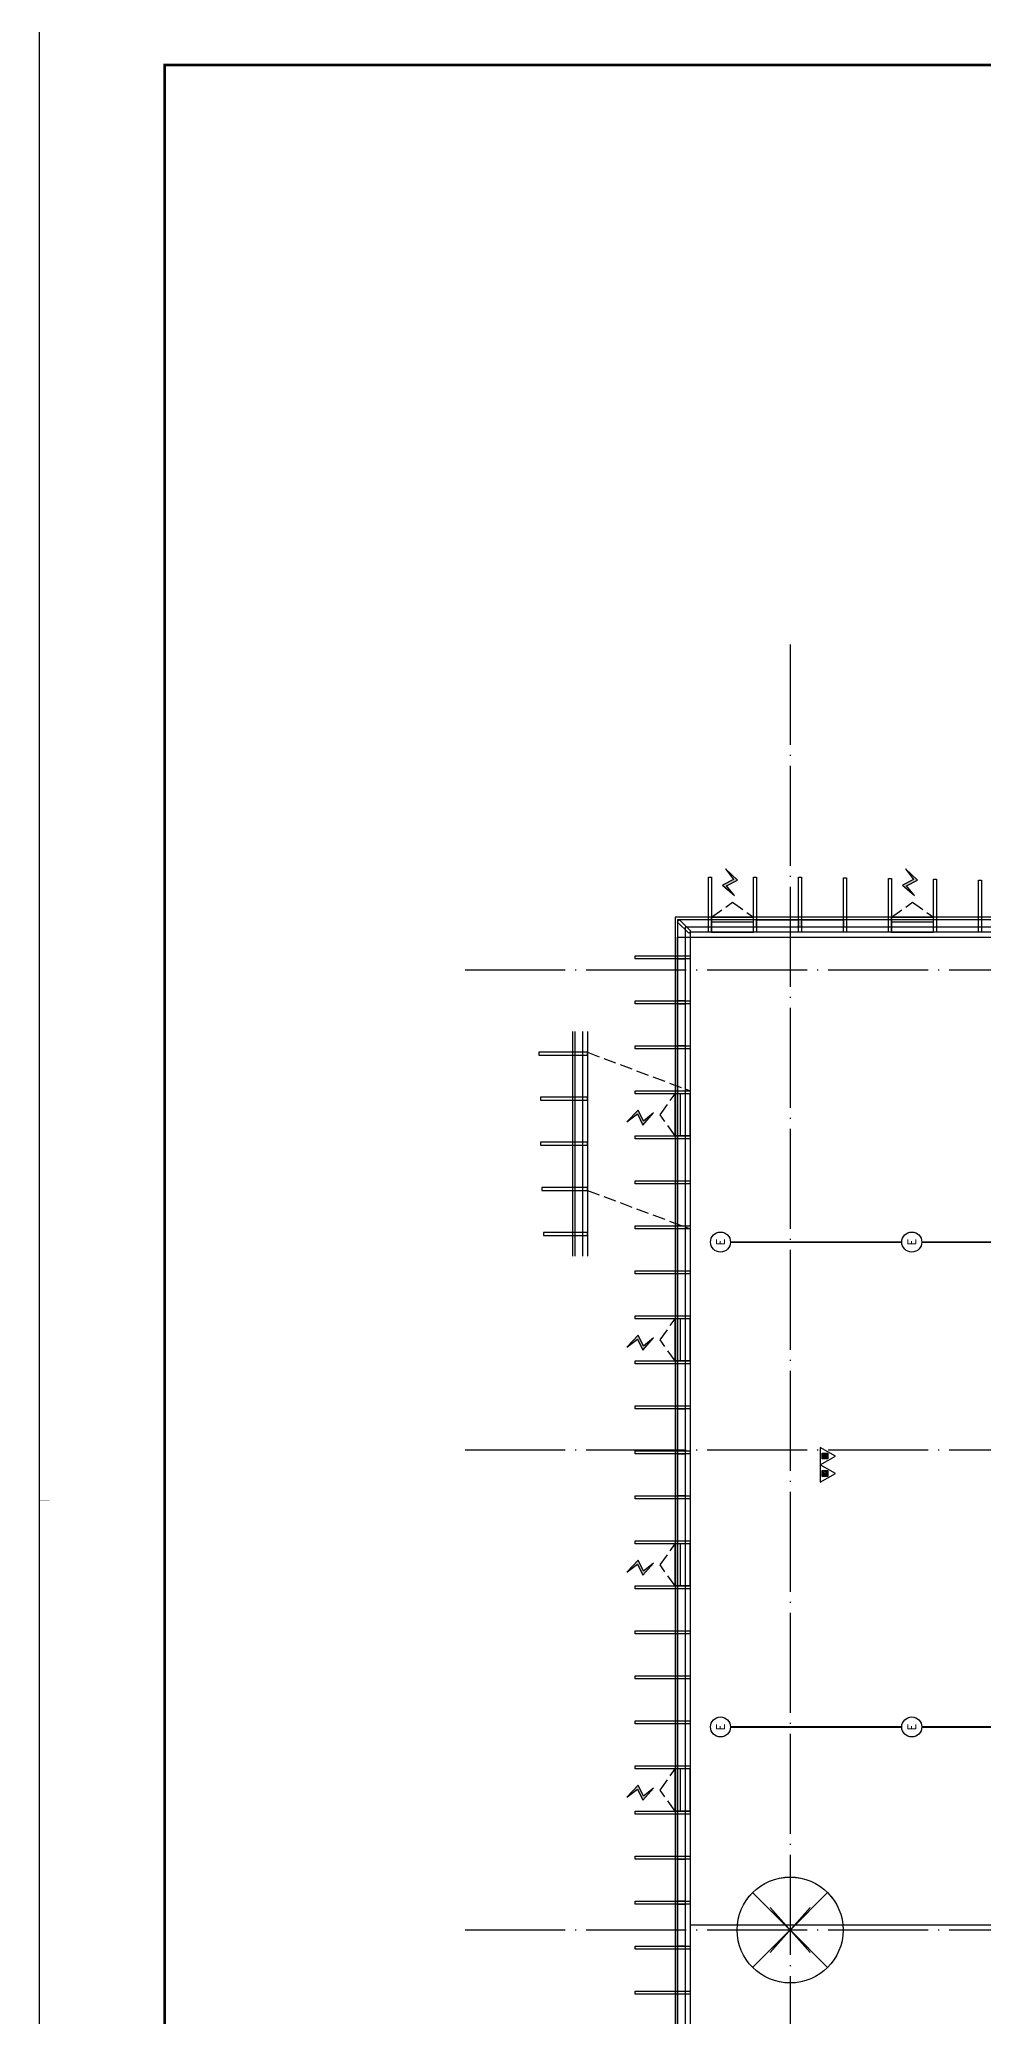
# Model space of a CAD drawing. Extents: x -2209072 to 495824, y -92434 to 572724.
# Drawn here: x -23028 to -4153, y 334894 to 374422 of the extents above; entities that cross this region are included whole.
import ezdxf
from ezdxf.enums import TextEntityAlignment as Align

# ---------------------------------------------------------------- set-up
doc = ezdxf.new("R2010")
doc.units = 0
doc.header["$LTSCALE"] = 1000
doc.header["$MEASUREMENT"] = 0
for name, pattern in [('6#7#幕墙$0$DASH', [0.35, 0.25, -0.1]), ('DASH', [0.35, 0.25, -0.1]), ('X-104 6#7#平面$0$104-1112 结构$0$$AUDIT_BAD_LTYPE1', [0]), ('X-104 6#7#平面$0$DASH', [0.35, 0.25, -0.1]), ('X-104 6#7#平面$0$DOTE', [2.42, 2, -0.2, 0.02, -0.2])]:
    doc.linetypes.add(name, pattern=pattern)
doc.layers.get('0').update_dxf_attribs({"linetype": 'CONTINUOUS'})
doc.layers.get('Defpoints').update_dxf_attribs({"linetype": 'CONTINUOUS'})
doc.layers.add('6#7#幕墙$0$04-不打印_辅助线', color=165, linetype='CONTINUOUS', plot=False)
doc.layers.add('X-104 6#7#平面$0$04-不打印_辅助线', color=165, linetype='CONTINUOUS', plot=False)
for name, color, linetype in [('6#7#幕墙$0$04-电动窗', 1, 'CONTINUOUS'), ('6#7#幕墙$0$A-C_玻璃幕墙', 140, 'CONTINUOUS'), ('6#7#幕墙$0$A-C_窗', 140, 'CONTINUOUS'), ('6#7#幕墙$0$A-TECH_结构', 21, 'CONTINUOUS'), ('EQUIP-照明', 3, 'CONTINUOUS'), ('WIRE-应急', 2, 'DASH'), ('X-104 6#7#平面$0$A-SUR_看线', 231, 'CONTINUOUS'), ('X-104 6#7#平面$0$A-TECH_结构', 21, 'CONTINUOUS'), ('X-104 6#7#平面$0$A_AXIS-轴线', 36, 'X-104 6#7#平面$0$DOTE'), ('X-104 6#7#平面$0$EQUIP_消防-01', 7, 'CONTINUOUS'), ('X-104 6#7#平面$0$TWT_TEXT', 7, 'CONTINUOUS')]:
    doc.layers.add(name, color=color, linetype=linetype)
doc.layers.add('X-104 6#7#平面$0$000套内', color=226, linetype='CONTINUOUS', lineweight=30, plot=False)
doc.layers.get('X-104 6#7#平面$0$04-不打印_辅助线').off()
doc.styles.add('_TEL_DIM', font='SIMPLEX', dxfattribs={"width": 0.8, "height": 3.5, "bigfont": 'HZTXT'})

# ---------------------------------------------------------------- blocks, each defined once
blk = doc.blocks.new('$equip$00001838')
blk.add_circle((0, 0), 0.5)
at = {"color": 7, "style": '_TEL_DIM'}
blk.add_attdef('$TEXT$', text='', height=0.4, dxfattribs=at).set_placement((0, 0), align=Align.MIDDLE_CENTER)
at = {"color": 7, "style": '_TEL_DIM', "flags": 1}
blk.add_attdef('A', text='', height=0.00002, dxfattribs=at).set_placement((0, 0), align=Align.MIDDLE_CENTER)
blk = doc.blocks.new('图框-A1')
for points, const_width in [([(0, 0), (841, 0), (841, 594), (0, 594)], 0.05), ([(766, 584), (25, 584), (25, 10), (766, 10)], 0.5)]:
    blk.add_lwpolyline(points, close=True, dxfattribs=dict(const_width=const_width))
at = {"const_width": 0.05}
blk.add_lwpolyline([(0, 297), (2, 297)], dxfattribs=at)
blk = doc.blocks.new('X-104 6#7#平面$0$FDFSG')
at = {"layer": 'Defpoints'}
blk.add_lwpolyline([(-749, 749), (0, 0), (-749, -749), (749, 749), (0, 0), (749, -749)], dxfattribs=at)
blk.add_circle((0, 0), 1059, dxfattribs=at)
blk = doc.blocks.new('*U1301')
at = {"layer": 'X-104 6#7#平面$0$A_AXIS-轴线'}
blk.add_line((0, 25700), (0, -6500), dxfattribs=at)
for points in [[(-6500, 19200), (55852, 19200)], [(-6500, 9600), (55852, 9600)], [(-6500, 0), (55852, 0)]]:
    blk.add_lwpolyline(points, dxfattribs=at)
at = {"layer": 'X-104 6#7#平面$0$04-不打印_辅助线'}
blk.add_blockref('X-104 6#7#平面$0$FDFSG', (0, 0), dxfattribs=at)
blk = doc.blocks.new('X-104 6#7#平面$0$1f结构')
at = {"layer": 'Defpoints'}
for p, q in [((-400, -450), (400, 450)), ((-400, 450), (400, -450))]:
    blk.add_line(p, q, dxfattribs=at)
blk = doc.blocks.new('X-104 6#7#平面$0$fgh')
at = {"layer": 'X-104 6#7#平面$0$A-TECH_结构'}
blk.add_lwpolyline([(24000, 139219), (24000, 132650), (21300, 132650), (21300, 139328), (7700, 139875), (7700, 138750), (-2000, 138750), (-2000, 114380), (22389, 116150), (44500, 116150)], dxfattribs=at)
blk = doc.blocks.new('6#7#幕墙$0$FDFSG')
at = {"layer": 'Defpoints'}
blk.add_lwpolyline([(-749, 749), (0, 0), (-749, -749), (749, 749), (0, 0), (749, -749)], dxfattribs=at)
blk.add_circle((0, 0), 1059, dxfattribs=at)
blk = doc.blocks.new('6#7#幕墙$0$900kaiqishan')
at = {"layer": '6#7#幕墙$0$04-电动窗'}
h = blk.add_hatch(color=1, dxfattribs=at)
h.dxf.hatch_style = 1
h.paths.add_polyline_path([(958, 485), (795, 680), (1016, 789), (777, 1018), (937, 802), (716, 693)])
at = {"layer": '6#7#幕墙$0$04-电动窗', "color": 1}
blk.add_lwpolyline([(958, 485), (795, 680), (1016, 789), (777, 1018), (937, 802), (716, 693), (958, 485)], close=True, dxfattribs=at)
at = {"layer": '6#7#幕墙$0$A-C_窗'}
for p, q in [((500, 50), (1340, 50)), ((500, -250), (500, 50)), ((1340, -250), (1340, 50)), ((1340, -50), (500, -50)), ((1340, -150), (500, -150)), ((500, -250), (1340, -250))]:
    blk.add_line(p, q, dxfattribs=at)
at = {"layer": '6#7#幕墙$0$A-C_窗', "linetype": '6#7#幕墙$0$DASH'}
blk.add_lwpolyline([(500, 50), (920, 350), (1340, 50)], dxfattribs=at)
blk = doc.blocks.new('*U1672')
blk.add_lwpolyline([(-1360, 0), (-520, 0), (-520, -150), (-1360, -150)], close=True)
blk = doc.blocks.new('*U1650')
at = {"layer": '6#7#幕墙$0$A-C_玻璃幕墙'}
blk.add_lwpolyline([(-550, 30), (550, 30), (550, -30), (-550, -30)], close=True, dxfattribs=at)
blk = doc.blocks.new('*U1649')
at = {"layer": '6#7#幕墙$0$A-C_玻璃幕墙', "color": 0, "linetype": 'ByBlock', "lineweight": -2, "transparency": 16777216}
for p in [(0, 23400), (0, 22500), (0, 21600), (0, 20700), (0, 19800), (0, 18900), (0, 18000), (0, 17100), (0, 16200), (0, 15300), (0, 14400), (0, 13500), (0, 12600), (0, 11700), (0, 10800), (0, 9900), (0, 9000), (0, 8100), (0, 7200), (0, 6300), (0, 5400), (0, 4500), (0, 3600), (0, 2700), (0, 1800), (0, 900), (0, 0)]:
    blk.add_blockref('*U1650', p, dxfattribs=at)
blk = doc.blocks.new('6#7#幕墙')
at = {"layer": '6#7#幕墙$0$04-不打印_辅助线'}
blk.add_lwpolyline([(-23025, 374910), (61075, 374910), (61075, 315510), (-23025, 315510)], close=True, dxfattribs=at)
at = {"layer": '6#7#幕墙$0$A-C_玻璃幕墙'}
for points in [[(-10319, 331880), (14381, 333672), (36781, 333672), (36781, 334972), (43381, 334972), (43381, 356872), (36781, 356872), (36781, 357626), (20486, 357161), (-619, 358010), (-619, 356872), (-10319, 356872)], [(-10269, 331933), (14379, 333722), (36731, 333722), (36731, 335022), (43331, 335022), (43331, 356822), (36731, 356822), (36731, 357574), (20485, 357111), (-569, 357958), (-569, 356822), (-10269, 356822)], [(-10119, 332095), (14374, 333872), (36581, 333872), (36581, 335172), (43181, 335172), (43181, 356672), (36581, 356672), (36581, 357420), (20485, 356961), (-419, 357802), (-419, 356672), (-10119, 356672)], [(-9649, 357672), (-9589, 357672), (-9589, 356572), (-9649, 356572)], [(-8749, 357672), (-8689, 357672), (-8689, 356572), (-8749, 356572)], [(-7849, 357672), (-7789, 357672), (-7789, 356572), (-7849, 356572)], [(-6949, 357662), (-6889, 357662), (-6889, 356572), (-6949, 356572)], [(-6049, 357647), (-5989, 357647), (-5989, 356572), (-6049, 356572)], [(-5149, 357632), (-5089, 357632), (-5089, 356572), (-5149, 356572)], [(-4249, 357617), (-4189, 357617), (-4189, 356572), (-4249, 356572)], [(-12072, 354112), (-12072, 354172), (-13042, 354172), (-13042, 354112)], [(-12072, 353212), (-12072, 353272), (-13012, 353272), (-13012, 353212)], [(-12072, 352312), (-12072, 352372), (-13012, 352372), (-13012, 352312)], [(-12072, 351412), (-12072, 351472), (-12982, 351472), (-12982, 351412)], [(-12072, 350512), (-12072, 350572), (-12952, 350572), (-12952, 350512)]]:
    blk.add_lwpolyline(points, close=True, dxfattribs=at)
for points in [[(-12372, 354586), (-12372, 350096)], [(-12322, 354586), (-12322, 350096)], [(-12172, 354586), (-12172, 350096)], [(-12072, 354586), (-12072, 350096)]]:
    blk.add_lwpolyline(points, dxfattribs=at)
at = {"layer": '6#7#幕墙$0$A-C_玻璃幕墙', "linetype": '6#7#幕墙$0$DASH'}
for points in [[(-12072, 354172), (-10019, 353402)], [(-12072, 351412), (-10019, 350642)]]:
    blk.add_lwpolyline(points, dxfattribs=at)
at = {"layer": '6#7#幕墙$0$A-C_窗'}
blk.add_lwpolyline([(-10004, 356594), (-10233, 356822), (-10275, 356780), (-10046, 356551)], close=True, dxfattribs=at)
at = {"layer": '6#7#幕墙$0$A-TECH_结构'}
blk.add_lwpolyline([(-10019, 332202), (14370, 333972), (36481, 333972), (36481, 335272), (43081, 335272), (43081, 356572), (36481, 356572), (36481, 357317), (20484, 356861), (-319, 357697), (-319, 356572), (-10019, 356572)], close=True, dxfattribs=at)
at = {"layer": '6#7#幕墙$0$04-不打印_辅助线', "rotation": 359.9999999999999}
blk.add_blockref('6#7#幕墙$0$FDFSG', (-8019, 336622), dxfattribs=at)
at = {"layer": '6#7#幕墙$0$A-C_玻璃幕墙'}
for name, p in [('6#7#幕墙$0$900kaiqishan', (-10089, 356822)), ('6#7#幕墙$0$900kaiqishan', (-6489, 356822)), ('*U1649', (-10569, 332672))]:
    blk.add_blockref(name, p, dxfattribs=at)
for name, p, rotation in [('*U1672', (-9209, 356672), 179.9999379632255), ('*U1672', (-8309, 356672), 179.9999379632255), ('*U1672', (-10119, 354682), 269.9999379632255), ('*U1672', (-10119, 353782), 269.9999379632255), ('6#7#幕墙$0$900kaiqishan', (-10269, 352002), 90), ('6#7#幕墙$0$900kaiqishan', (-10269, 347502), 90), ('*U1672', (-10119, 345682), 269.9999379632255), ('*U1672', (-10119, 344782), 269.9999379632255), ('6#7#幕墙$0$900kaiqishan', (-10269, 343002), 90), ('6#7#幕墙$0$900kaiqishan', (-10269, 338502), 90), ('*U1672', (-10119, 336682), 269.9999379632255), ('*U1672', (-10119, 335782), 269.9999379632255)]:
    blk.add_blockref(name, p, dxfattribs=dict(at, rotation=rotation))
blk = doc.blocks.new('X-104 6#7#平面$0$$TWTSYS$00000546')
h = blk.add_hatch()
h.set_pattern_fill('ANSI31', color=256, scale=200, style=0)
h.set_pattern_definition([(45, (-38543.802, -6670.83), (-17.67767, 17.67767), [])])
h.paths.add_polyline_path([(-65, 174), (65, 174), (65, 44), (-65, 44)])
for points in [[(0, 344), (-198, 0), (198, 0)], [(-65, 174), (65, 174), (65, 44), (-65, 44)]]:
    blk.add_lwpolyline(points, close=True)
blk = doc.blocks.new('X-104 6#7#平面$0$灭火器1')
at = {"layer": 'X-104 6#7#平面$0$EQUIP_消防-01', "xscale": 0.88, "yscale": 0.88, "zscale": 0.88, "rotation": 270}
for p in [(283402, 14626), (283402, 14277)]:
    blk.add_blockref('X-104 6#7#平面$0$$TWTSYS$00000546', p, dxfattribs=at)
blk = doc.blocks.new('X-104 6#7#平面$0$A$C61334207')
at = {"layer": 'X-104 6#7#平面$0$TWT_TEXT', "linetype": 'ByBlock'}
blk.add_blockref('X-104 6#7#平面$0$灭火器1', (-290819, 331473), dxfattribs=at)
blk = doc.blocks.new('X-104 6#7#平面')
at = {"layer": 'X-104 6#7#平面$0$000套内'}
blk.add_lwpolyline([(6996, 357553), (6996, 356373), (5731, 356373), (5731, 346223), (11581, 346223), (11581, 345723), (13481, 345723), (13481, 346223), (14381, 346223), (14381, 333823), (14381, 333823), (-10269, 332034), (-10269, 356473), (-469, 356473), (-469, 357853), (6996, 357553)], dxfattribs=at)
at = {"layer": 'X-104 6#7#平面$0$A-SUR_看线', "linetype": 'X-104 6#7#平面$0$DASH', "ltscale": 2, "const_width": 30}
blk.add_lwpolyline([(8781, 345624), (8781, 336723), (-10019, 336723)], dxfattribs=at)
at = {"linetype": 'X-104 6#7#平面$0$104-1112 结构$0$$AUDIT_BAD_LTYPE1'}
blk.add_blockref('X-104 6#7#平面$0$A$C61334207', (0, 0), dxfattribs=at)
for name, p in [('6#7#幕墙', (0, 0)), ('*U1301', (-8019, 336623)), ('X-104 6#7#平面$0$1f结构', (-8019, 336623))]:
    blk.add_blockref(name, p)
at = {"xscale": 100, "yscale": 100, "zscale": 100}
blk.add_blockref('图框-A1', (-23025, 315511), dxfattribs=at)
at = {"layer": 'X-104 6#7#平面$0$A-TECH_结构'}
blk.add_blockref('X-104 6#7#平面$0$fgh', (-8019, 217823), dxfattribs=at)

msp = doc.modelspace()

# ---------------------------------------------------------------- linework, layer by layer
at = {"layer": 'WIRE-应急', "linetype": 'DASH', "const_width": 35}
for points in [[(-9211, 350378), (-5786, 350378)], [(-5386, 350378), (-1961, 350378)], [(-9211, 340682), (-5786, 340682)], [(-5386, 340682), (-1420, 340682)]]:
    msp.add_lwpolyline(points, dxfattribs=at)

# ---------------------------------------------------------------- block references
msp.add_blockref('X-104 6#7#平面', (0, 0))
at = {"layer": 'EQUIP-照明', "xscale": 400, "yscale": 400, "zscale": 400, "rotation": 90}
for p in [(-9411, 350378), (-5586, 350378), (-9411, 340682), (-5586, 340682)]:
    msp.add_blockref('$equip$00001838', p, dxfattribs=at).add_auto_attribs({'$TEXT$': 'E'})

doc.saveas('drawing.dxf')
